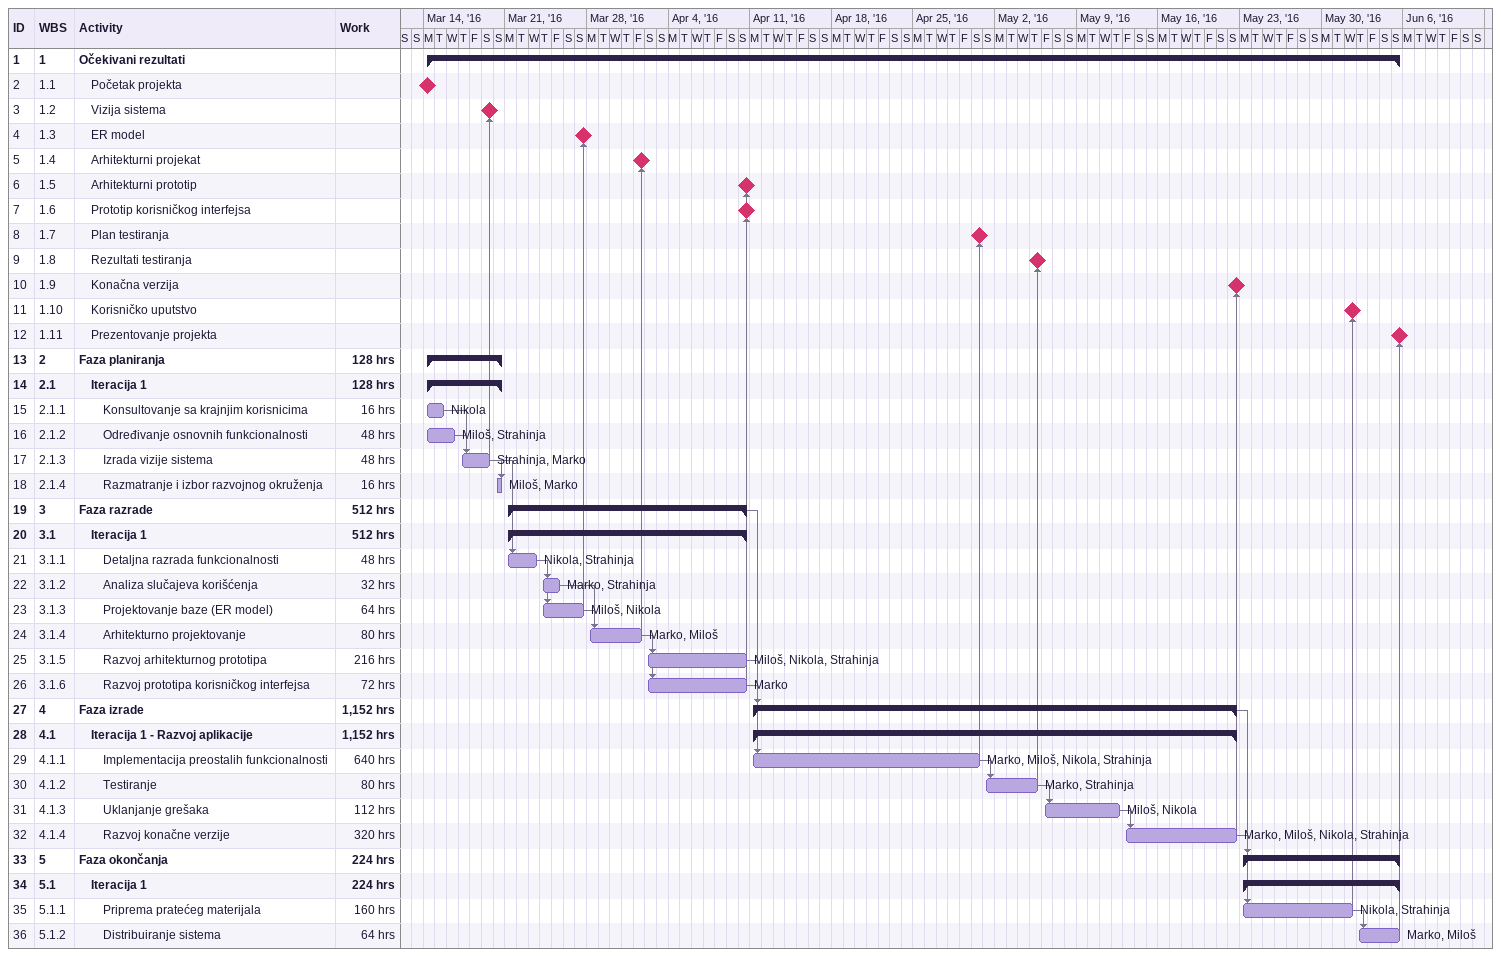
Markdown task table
| ID | WBS | Task | Start | Finish | Predecessors | Resources | Work (h) |
|---|---|---|---|---|---|---|---|
| 1 | 1 | **Očekivani rezultati** | 2016-03-14 | 2016-06-05 |  |  |  |
| 2 | 1.1 | Početak projekta (milestone) | 2016-03-14 | 2016-03-14 |  |  |  |
| 3 | 1.2 | Vizija sistema (milestone) | 2016-03-19 | 2016-03-19 | 17 |  |  |
| 4 | 1.3 | ER model (milestone) | 2016-03-27 | 2016-03-27 | 23 |  |  |
| 5 | 1.4 | Arhitekturni projekat (milestone) | 2016-04-01 | 2016-04-01 | 24 |  |  |
| 6 | 1.5 | Arhitekturni prototip (milestone) | 2016-04-10 | 2016-04-10 | 25 |  |  |
| 7 | 1.6 | Prototip korisničkog interfejsa (milestone) | 2016-04-10 | 2016-04-10 | 26 |  |  |
| 8 | 1.7 | Plan testiranja (milestone) | 2016-04-30 | 2016-04-30 | 29 |  |  |
| 9 | 1.8 | Rezultati testiranja (milestone) | 2016-05-05 | 2016-05-05 | 30 |  |  |
| 10 | 1.9 | Konačna verzija (milestone) | 2016-05-22 | 2016-05-22 | 32 |  |  |
| 11 | 1.10 | Korisničko uputstvo (milestone) | 2016-06-01 | 2016-06-01 | 35 |  |  |
| 12 | 1.11 | Prezentovanje projekta (milestone) | 2016-06-05 | 2016-06-05 | 36 |  |  |
| 13 | 2 | **Faza planiranja** | 2016-03-14 | 2016-03-20 |  |  | 128 |
| 14 | 2.1 | **Iteracija 1** | 2016-03-14 | 2016-03-20 |  |  | 128 |
| 15 | 2.1.1 | Konsultovanje sa krajnjim korisnicima | 2016-03-14 | 2016-03-15 |  | Nikola | 16 |
| 16 | 2.1.2 | Određivanje osnovnih funkcionalnosti | 2016-03-14 | 2016-03-16 |  | Miloš, Strahinja | 48 |
| 17 | 2.1.3 | Izrada vizije sistema | 2016-03-17 | 2016-03-19 | 15, 16 | Strahinja, Marko | 48 |
| 18 | 2.1.4 | Razmatranje i izbor razvojnog okruženja | 2016-03-20 | 2016-03-20 | 17 | Miloš, Marko | 16 |
| 19 | 3 | **Faza razrade** | 2016-03-21 | 2016-04-10 |  |  | 512 |
| 20 | 3.1 | **Iteracija 1** | 2016-03-21 | 2016-04-10 |  |  | 512 |
| 21 | 3.1.1 | Detaljna razrada funkcionalnosti | 2016-03-21 | 2016-03-23 | 17 | Nikola, Strahinja | 48 |
| 22 | 3.1.2 | Analiza slučajeva korišćenja | 2016-03-24 | 2016-03-25 | 21 | Marko, Strahinja | 32 |
| 23 | 3.1.3 | Projektovanje baze (ER model) | 2016-03-24 | 2016-03-27 | 21 | Miloš, Nikola | 64 |
| 24 | 3.1.4 | Arhitekturno projektovanje | 2016-03-28 | 2016-04-01 | 23, 22 | Marko, Miloš | 80 |
| 25 | 3.1.5 | Razvoj arhitekturnog prototipa | 2016-04-02 | 2016-04-10 | 24 | Miloš, Nikola, Strahinja | 216 |
| 26 | 3.1.6 | Razvoj prototipa korisničkog interfejsa | 2016-04-02 | 2016-04-10 | 24 | Marko | 72 |
| 27 | 4 | **Faza izrade** | 2016-04-11 | 2016-05-22 | 19 |  | 1152 |
| 28 | 4.1 | **Iteracija 1 - Razvoj aplikacije** | 2016-04-11 | 2016-05-22 |  |  | 1152 |
| 29 | 4.1.1 | Implementacija preostalih funkcionalnosti | 2016-04-11 | 2016-04-30 | 25, 26 | Marko, Miloš, Nikola, Strahinja | 640 |
| 30 | 4.1.2 | Testiranje | 2016-05-01 | 2016-05-05 | 29 | Marko, Strahinja | 80 |
| 31 | 4.1.3 | Uklanjanje grešaka | 2016-05-06 | 2016-05-12 | 30 | Miloš, Nikola | 112 |
| 32 | 4.1.4 | Razvoj konačne verzije | 2016-05-13 | 2016-05-22 | 31 | Marko, Miloš, Nikola, Strahinja | 320 |
| 33 | 5 | **Faza okončanja** | 2016-05-23 | 2016-06-05 | 27 |  | 224 |
| 34 | 5.1 | **Iteracija 1** | 2016-05-23 | 2016-06-05 |  |  | 224 |
| 35 | 5.1.1 | Priprema pratećeg materijala | 2016-05-23 | 2016-06-01 | 32 | Nikola, Strahinja | 160 |
| 36 | 5.1.2 | Distribuiranje sistema | 2016-06-02 | 2016-06-05 | 35 | Marko, Miloš | 64 |
